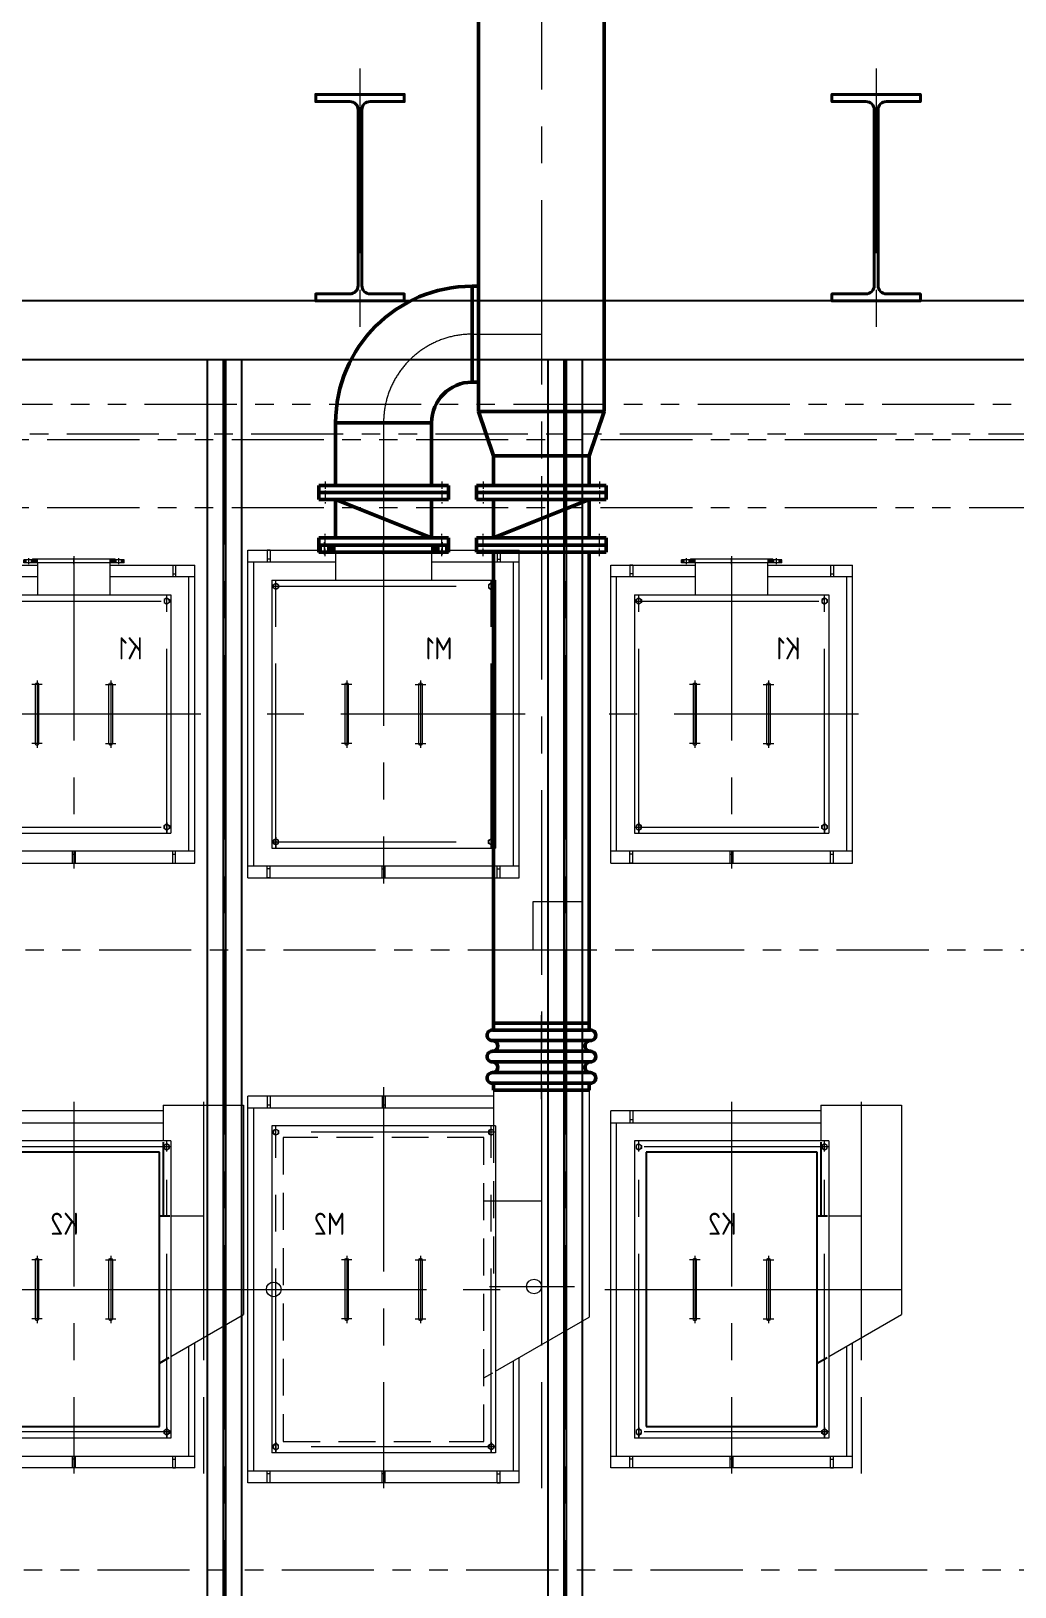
# Model space of a CAD drawing. Header units: millimetres. Extents: x 188205 to 604756, y -401673 to 15123.
# Drawn here: x 363421 to 366757, y -210469 to -205197 of the extents above; entities that cross this region are included whole.
import ezdxf

# ---------------------------------------------------------------- set-up
doc = ezdxf.new("R2010")
doc.units = ezdxf.units.MM
doc.header["$LTSCALE"] = 500
for name, pattern in [('CENTER', [2, 1.25, -0.25, 0.25, -0.25]), ('CONTINOUS', [0]), ('DASHED2', [0.375, 0.25, -0.125]), ('DASHEDX2', [38.1, 25.4, -12.7]), ('PHANTOM2', [1.25, 0.625, -0.125, 0.125, -0.125, 0.125, -0.125])]:
    doc.linetypes.add(name, pattern=pattern)
for name, color, linetype, lineweight in [('2D', 4, 'PHANTOM2', 20), ('BIAOZHU', 3, 'Continuous', 25), ('gas', 2, 'Continuous', 50), ('POU', 4, 'Continuous', 20), ('SHI', 7, 'Continuous', 40), ('SW', 8, 'Continuous', 20), ('XU', 6, 'DASHED2', 20), ('ZHONG', 1, 'CENTER', 20), ('中心线', 1, 'CENTER', 18), ('虚线', 3, 'DASHEDX2', 25)]:
    doc.layers.add(name, color=color, linetype=linetype, lineweight=lineweight)
doc.layers.add('HAN', color=9, linetype='Continuous')
doc.styles.add('GB', font='gbenor.shx', dxfattribs={"bigfont": 'gbcbig.shx'})
pattern_1 = [(45, (-1073.1666, -462.3768), (-2.245064, 2.245064), [])]
pattern_2 = [(45, (-3886.8455, -2451.773), (-2.245064, 2.245064), [])]

# ---------------------------------------------------------------- blocks, each defined once
blk = doc.blocks.new('dl')
at = {"layer": 'SHI'}
blk.add_lwpolyline([(168935.8, 74025.5), (169085.8, 74025.5), (169085.8, 74049.5), (168970.3, 74049.5, -0.414214), (168942.3, 74077.5), (168942.3, 74673.5, -0.414214), (168970.3, 74701.5), (169085.8, 74701.5), (169085.8, 74725.5), (168935.8, 74725.5), (168785.8, 74725.5), (168785.8, 74701.5), (168901.3, 74701.5, -0.414214), (168929.3, 74673.5), (168929.3, 74077.5, -0.414214), (168901.3, 74049.5), (168785.8, 74049.5), (168785.8, 74025.5)], format="xyb", close=True, dxfattribs=at)
at = {"layer": 'ZHONG'}
blk.add_line((168935.8, 74813), (168935.8, 73934.6), dxfattribs=at)
blk = doc.blocks.new('A$C7B3D596B')
at = {"layer": 'HAN'}
for p, q in [((0, 4556), (0, 0)), ((0, 4556), (116, 4556)), ((54, 4556), (54, 0)), ((62, 4556), (62, 0)), ((116, 4556), (116, 0)), ((0, 0), (116, 0))]:
    blk.add_line(p, q, dxfattribs=at)
at = {"layer": 'ZHONG', "color": 1}
blk.add_line((58, 4556), (58, 0), dxfattribs=at)
blk = doc.blocks.new('A$C2D085787')
for p, q in [((-145.5, 1248.9), (-145.5, 538.8)), ((127.5, 1248.9), (-145.5, 1248.9)), ((127.5, 1248.9), (127.5, 1127.9)), ((127.5, 1228.9), (430, 1228.9)), ((430, 1228.9), (840, 1228.9)), ((765, 1228.9), (765, 1188.9)), ((765, 1228.9), (775, 1228.9)), ((775, 1228.9), (775, 1188.9)), ((840, 18.9), (840, 1228.9)), ((430, 1188.9), (127.5, 1188.9)), ((840, 1188.9), (430, 1188.9)), ((765, 1198.9), (775, 1198.9)), ((820, 58.9), (820, 1188.9)), ((101, 1127.9), (101, 119.9)), ((101, 1127.9), (759, 1127.9)), ((759, 1127.9), (759, 119.9)), ((101, 873.9), (-9, 873.9)), ((-9, 873.9), (-9, 459.9)), ((101, 396.4), (-145.5, 538.8)), ((20, 18.9), (20, 443.2)), ((40, 58.9), (40, 431.7)), ((101, 119.9), (759, 119.9)), ((840, 58.9), (20, 58.9)), ((85, 18.9), (85, 58.9)), ((95, 18.9), (95, 58.9)), ((425, 18.9), (425, 58.9)), ((435, 18.9), (435, 58.9)), ((765, 18.9), (765, 58.9)), ((775, 18.9), (775, 58.9)), ((20, 18.9), (840, 18.9)), ((95, 48.9), (85, 48.9)), ((95, 18.9), (85, 18.9)), ((425, 48.9), (435, 48.9)), ((425, 18.9), (435, 18.9)), ((765, 48.9), (775, 48.9)), ((765, 18.9), (775, 18.9))]:
    blk.add_line(p, q)
for points in [[(106, 1112.1), (115, 1117.3), (124, 1112.1), (124, 1101.7), (115, 1096.5), (106, 1101.7)], [(106, 135.7), (115, 130.5), (124, 135.7), (124, 146.1), (115, 151.3), (106, 146.1)], [(754, 135.7), (745, 130.5), (736, 135.7), (736, 146.1), (745, 151.3), (754, 146.1)]]:
    blk.add_lwpolyline(points, close=True)
for points in [[(745, 1117.3), (736, 1112.1), (736, 1101.7), (745, 1096.5)], [(745, 1117.3), (754, 1112.1), (754, 1101.7), (745, 1096.5)]]:
    blk.add_lwpolyline(points)
for centre in [(115, 1106.9), (745, 1106.9), (115, 140.9), (745, 140.9)]:
    blk.add_circle(centre, 9)
at = {"layer": 'SW'}
for p, q in [((299, 723.9), (299, 523.9)), ((311, 523.9), (311, 723.9)), ((549, 523.9), (549, 723.9)), ((561, 723.9), (561, 523.9))]:
    blk.add_line(p, q, dxfattribs=at)
for centre, start, end in [((305, 723.9), 0, 180), ((555, 723.9), 0, 180), ((305, 523.9), 180, 0), ((555, 523.9), 180, 0)]:
    blk.add_arc(centre, 6, start, end, dxfattribs=at)
at = {"layer": 'ZHONG'}
for p, q in [((-9, 1259.3), (-9, 0)), ((430, 1259.3), (430, 0)), ((115, 119.9), (115, 1127.9)), ((115, 1091.7), (115, 1127.4)), ((745, 119.9), (745, 1127.9)), ((745, 1091.7), (745, 1127.4)), ((101, 1106.9), (745, 1106.9)), ((322.8, 723.9), (287.2, 723.9)), ((305, 737.9), (305, 510)), ((537.2, 723.9), (572.8, 723.9)), ((555, 737.9), (555, 510)), ((428.6, 623.9), (-145.5, 623.9)), ((860, 623.9), (14.7, 623.9)), ((322.8, 523.9), (287.2, 523.9)), ((537.2, 523.9), (572.8, 523.9)), ((101, 140.9), (745, 140.9)), ((115, 156.2), (115, 120.4)), ((745, 156.2), (745, 120.4))]:
    blk.add_line(p, q, dxfattribs=at)
at = {"layer": '虚线'}
for p, q in [((127.5, 1122.8), (127.5, 873.9)), ((140, 873.9), (104.7, 873.9)), ((140, 373.9), (106.5, 393.3))]:
    blk.add_line(p, q, dxfattribs=at)
blk.add_lwpolyline([(140, 158.9), (140, 1088.9), (720, 1088.9), (720, 158.9)], close=True, dxfattribs=at)
at = {"layer": 'BIAOZHU', "style": 'GB'}
blk.add_text('K2', height=75, dxfattribs=at).set_placement((413.1, 809))
blk = doc.blocks.new('A$C16F912A5')
for p, q in [((-217.5, 1348.9), (-217.5, 580.3)), ((107.5, 1348.9), (-217.5, 1348.9)), ((107.5, 1348.9), (107.5, 1227.9)), ((107.5, 1328.9), (480, 1328.9)), ((475, 1328.9), (475, 1288.9)), ((475, 1328.9), (485, 1328.9)), ((480, 1328.9), (940, 1328.9)), ((485, 1328.9), (485, 1288.9)), ((865, 1328.9), (865, 1288.9)), ((865, 1328.9), (875, 1328.9)), ((875, 1328.9), (875, 1288.9)), ((940, 18.9), (940, 1328.9)), ((480, 1288.9), (107.5, 1288.9)), ((475, 1298.9), (485, 1298.9)), ((940, 1288.9), (480, 1288.9)), ((865, 1298.9), (875, 1298.9)), ((920, 58.9), (920, 1288.9)), ((101, 1227.9), (101, 119.9)), ((101, 1227.9), (859, 1227.9)), ((859, 1227.9), (859, 119.9)), ((107.5, 973.9), (-55, 973.9)), ((-55, 973.9), (-55, 486.5)), ((101, 396.4), (-217.5, 580.3)), ((20, 18.9), (20, 443.2)), ((40, 58.9), (40, 431.7)), ((101, 119.9), (859, 119.9)), ((940, 58.9), (20, 58.9)), ((85, 18.9), (85, 58.9)), ((95, 18.9), (95, 58.9)), ((475, 18.9), (475, 58.9)), ((485, 18.9), (485, 58.9)), ((865, 18.9), (865, 58.9)), ((875, 18.9), (875, 58.9)), ((20, 18.9), (940, 18.9)), ((95, 48.9), (85, 48.9)), ((95, 18.9), (85, 18.9)), ((475, 48.9), (485, 48.9)), ((475, 18.9), (485, 18.9)), ((865, 48.9), (875, 48.9)), ((865, 18.9), (875, 18.9))]:
    blk.add_line(p, q)
for points in [[(106, 1212.1), (115, 1217.3), (124, 1212.1), (124, 1201.7), (115, 1196.5), (106, 1201.7)], [(106, 135.7), (115, 130.5), (124, 135.7), (124, 146.1), (115, 151.3), (106, 146.1)], [(854, 135.7), (845, 130.5), (836, 135.7), (836, 146.1), (845, 151.3), (854, 146.1)]]:
    blk.add_lwpolyline(points, close=True)
for points in [[(845, 1217.3), (836, 1212.1), (836, 1201.7), (845, 1196.5)], [(845, 1217.3), (854, 1212.1), (854, 1201.7), (845, 1196.5)]]:
    blk.add_lwpolyline(points)
for centre in [(115, 1206.9), (845, 1206.9), (115, 140.9), (845, 140.9)]:
    blk.add_circle(centre, 9)
at = {"layer": 'SW'}
for p, q in [((349, 773.9), (349, 573.9)), ((361, 573.9), (361, 773.9)), ((599, 573.9), (599, 773.9)), ((611, 773.9), (611, 573.9))]:
    blk.add_line(p, q, dxfattribs=at)
for centre, start, end in [((355, 773.9), 0, 180), ((605, 773.9), 0, 180), ((355, 573.9), 180, 0), ((605, 573.9), 180, 0)]:
    blk.add_arc(centre, 6, start, end, dxfattribs=at)
at = {"layer": 'XU'}
for p, q in [((107.5, 1227.9), (107.5, 673.9)), ((140, 973.9), (109.8, 973.9)), ((140, 373.9), (109.9, 391.3))]:
    blk.add_line(p, q, dxfattribs=at)
blk.add_lwpolyline([(140, 158.9), (140, 1188.9), (820, 1188.9), (820, 158.9)], close=True, dxfattribs=at)
at = {"layer": 'ZHONG'}
for p, q in [((-55, 1359.3), (-55, 0)), ((480, 1359.3), (480, 0)), ((115, 119.9), (115, 1227.9)), ((115, 1191.7), (115, 1227.4)), ((845, 119.9), (845, 1227.9)), ((845, 1191.7), (845, 1227.4)), ((101, 1206.9), (845, 1206.9)), ((372.8, 773.9), (337.2, 773.9)), ((355, 787.9), (355, 560)), ((587.2, 773.9), (622.8, 773.9)), ((605, 787.9), (605, 560)), ((960, 673.9), (14.7, 673.9)), ((372.8, 573.9), (337.2, 573.9)), ((587.2, 573.9), (622.8, 573.9)), ((101, 140.9), (845, 140.9)), ((115, 156.2), (115, 120.4)), ((845, 156.2), (845, 120.4))]:
    blk.add_line(p, q, dxfattribs=at)
at = {"layer": 'BIAOZHU', "style": 'GB'}
blk.add_text('M2', height=75, dxfattribs=at).set_placement((610.1, 859))
blk = doc.blocks.new('A$C7B05743A')
at = {"layer": 'POU'}
h = blk.add_hatch(dxfattribs=at)
h.set_pattern_fill('ANSI31', color=256, style=0)
h.set_pattern_definition(pattern_1)
h.paths.add_polyline_path([(268.5, 1046.9), (260, 1046.9), (260, 1036.9), (268.5, 1036.9)])
h.paths.add_polyline_path([(306.5, 1036.9), (306.5, 1048.9), (290, 1048.9), (288, 1046.9), (286.5, 1046.9), (286.5, 1036.9)])
h = blk.add_hatch(dxfattribs=at)
h.set_pattern_fill('ANSI31', color=256, style=0)
h.set_pattern_definition(pattern_1)
h.paths.add_polyline_path([(573.5, 1046.9), (572, 1046.9), (570, 1048.9), (553.5, 1048.9), (553.5, 1036.9), (573.5, 1036.9)])
h.paths.add_polyline_path([(600, 1046.9), (591.5, 1046.9), (591.5, 1036.9), (600, 1036.9)])
for p, q in [((307.5, 1028.9), (20, 1028.9)), ((20, 18.9), (20, 1028.9)), ((85, 1028.9), (85, 988.9)), ((95, 1028.9), (85, 1028.9)), ((95, 1028.9), (95, 988.9)), ((260, 1046.9), (288, 1046.9)), ((260, 1036.9), (260, 1046.9)), ((260, 1036.9), (600, 1036.9)), ((268.5, 1036.9), (268.5, 1046.9)), ((286.5, 1036.9), (286.5, 1046.9)), ((290, 1048.9), (288, 1046.9)), ((290, 1048.9), (570, 1048.9)), ((306.5, 1036.9), (306.5, 1048.9)), ((307.5, 927.9), (307.5, 1036.9)), ((552.5, 927.9), (552.5, 1036.9)), ((840, 1028.9), (552.5, 1028.9)), ((553.5, 1036.9), (553.5, 1048.9)), ((570, 1048.9), (572, 1046.9)), ((572, 1046.9), (600, 1046.9)), ((573.5, 1036.9), (573.5, 1046.9)), ((591.5, 1036.9), (591.5, 1046.9)), ((600, 1036.9), (600, 1046.9)), ((765, 1028.9), (775, 1028.9)), ((765, 1028.9), (765, 988.9)), ((775, 1028.9), (775, 988.9)), ((840, 18.9), (840, 1028.9)), ((20, 988.9), (307.5, 988.9)), ((40, 58.9), (40, 988.9)), ((95, 998.9), (85, 998.9)), ((552.5, 988.9), (840, 988.9)), ((765, 998.9), (775, 998.9)), ((820, 58.9), (820, 988.9)), ((759, 927.9), (101, 927.9)), ((101, 927.9), (101, 119.9)), ((759, 927.9), (759, 119.9)), ((759, 119.9), (101, 119.9)), ((20, 58.9), (840, 58.9)), ((85, 18.9), (85, 58.9)), ((95, 18.9), (95, 58.9)), ((425, 18.9), (425, 58.9)), ((435, 18.9), (435, 58.9)), ((765, 18.9), (765, 58.9)), ((775, 18.9), (775, 58.9)), ((840, 18.9), (20, 18.9)), ((95, 48.9), (85, 48.9)), ((95, 18.9), (85, 18.9)), ((435, 48.9), (425, 48.9)), ((435, 18.9), (425, 18.9)), ((765, 48.9), (775, 48.9)), ((765, 18.9), (775, 18.9))]:
    blk.add_line(p, q)
for points in [[(115, 917.3), (106, 912.1), (106, 901.7), (115, 896.5)], [(115, 917.3), (124, 912.1), (124, 901.7), (115, 896.5)]]:
    blk.add_lwpolyline(points)
for points in [[(754, 912.1), (745, 917.3), (736, 912.1), (736, 901.7), (745, 896.5), (754, 901.7)], [(106, 135.7), (115, 130.5), (124, 135.7), (124, 146.1), (115, 151.3), (106, 146.1)], [(754, 135.7), (745, 130.5), (736, 135.7), (736, 146.1), (745, 151.3), (754, 146.1)]]:
    blk.add_lwpolyline(points, close=True)
for centre in [(115, 906.9), (745, 906.9), (115, 140.9), (745, 140.9)]:
    blk.add_circle(centre, 9)
at = {"layer": 'SW'}
for p, q in [((299, 623.9), (299, 423.9)), ((311, 423.9), (311, 623.9)), ((549, 423.9), (549, 623.9)), ((561, 623.9), (561, 423.9))]:
    blk.add_line(p, q, dxfattribs=at)
for centre, start, end in [((305, 623.9), 0, 180), ((555, 623.9), 0, 180), ((305, 423.9), 180, 0), ((555, 423.9), 180, 0)]:
    blk.add_arc(centre, 6, start, end, dxfattribs=at)
at = {"layer": 'ZHONG'}
for p, q in [((430, 1059.3), (430, 0)), ((277.5, 1031.7), (277.5, 1052.8)), ((430, 1031.7), (430, 1052.8)), ((582.5, 1031.7), (582.5, 1052.8)), ((115, 119.9), (115, 927.9)), ((115, 891.7), (115, 927.4)), ((759, 906.9), (115, 906.9)), ((745, 119.9), (745, 927.9)), ((745, 891.7), (745, 927.4)), ((305, 637.9), (305, 410)), ((555, 637.9), (555, 410)), ((322.8, 623.9), (287.2, 623.9)), ((537.2, 623.9), (572.8, 623.9)), ((0, 523.9), (845.3, 523.9)), ((322.8, 423.9), (287.2, 423.9)), ((537.2, 423.9), (572.8, 423.9)), ((115, 156.2), (115, 120.4)), ((759, 140.9), (115, 140.9)), ((745, 156.2), (745, 120.4))]:
    blk.add_line(p, q, dxfattribs=at)
at = {"layer": 'BIAOZHU', "style": 'GB'}
blk.add_text('K1', height=75, dxfattribs=at).set_placement((196.2, 709))
blk = doc.blocks.new('A$C7C540FFD')
at = {"layer": 'POU'}
h = blk.add_hatch(dxfattribs=at)
h.set_pattern_fill('ANSI31', color=256, style=0)
h.set_pattern_definition(pattern_2)
h.paths.add_polyline_path([(316, 1148.9), (294.5, 1148.9), (291.5, 1145.9), (291, 1145.9), (291, 1122.9), (316, 1122.9)])
h.paths.add_polyline_path([(257.5, 1122.9), (269, 1122.9), (269, 1145.9), (257.5, 1145.9)])
h = blk.add_hatch(dxfattribs=at)
h.set_pattern_fill('ANSI31', color=256, style=0)
h.set_pattern_definition(pattern_2)
h.paths.add_polyline_path([(691, 1122.9), (702.5, 1122.9), (702.5, 1145.9), (691, 1145.9)])
h.paths.add_polyline_path([(669, 1122.9), (669, 1145.9), (668.5, 1145.9), (665.5, 1148.9), (644, 1148.9), (644, 1122.9)])
for p, q in [((257.5, 1128.9), (20, 1128.9)), ((20, 18.9), (20, 1128.9)), ((85, 1128.9), (85, 1088.9)), ((95, 1128.9), (85, 1128.9)), ((95, 1128.9), (95, 1088.9)), ((257.5, 1145.9), (291.5, 1145.9)), ((257.5, 1122.9), (257.5, 1145.9)), ((257.5, 1122.9), (702.5, 1122.9)), ((269, 1122.9), (269, 1145.9)), ((282.5, 1122.9), (677.5, 1122.9)), ((291, 1122.9), (291, 1145.9)), ((294.5, 1148.9), (291.5, 1145.9)), ((294.5, 1148.9), (665.5, 1148.9)), ((316, 1122.9), (316, 1148.9)), ((317.5, 1122.9), (317.5, 1027.9)), ((642.5, 1122.9), (642.5, 1027.9)), ((644, 1122.9), (644, 1148.9)), ((665.5, 1148.9), (668.5, 1145.9)), ((668.5, 1145.9), (702.5, 1145.9)), ((669, 1122.9), (669, 1145.9)), ((691, 1122.9), (691, 1145.9)), ((702.5, 1122.9), (702.5, 1145.9)), ((940, 1128.9), (702.5, 1128.9)), ((865, 1128.9), (875, 1128.9)), ((865, 1128.9), (865, 1088.9)), ((875, 1128.9), (875, 1088.9)), ((940, 18.9), (940, 1128.9)), ((20, 1088.9), (317.5, 1088.9)), ((40, 58.9), (40, 1088.9)), ((95, 1098.9), (85, 1098.9)), ((642.5, 1088.9), (940, 1088.9)), ((865, 1098.9), (875, 1098.9)), ((920, 58.9), (920, 1088.9)), ((859, 1027.9), (101, 1027.9)), ((101, 1027.9), (101, 119.9)), ((859, 1027.9), (859, 119.9)), ((859, 119.9), (101, 119.9)), ((20, 58.9), (940, 58.9)), ((85, 18.9), (85, 58.9)), ((95, 18.9), (95, 58.9)), ((475, 18.9), (475, 58.9)), ((485, 18.9), (485, 58.9)), ((865, 18.9), (865, 58.9)), ((875, 18.9), (875, 58.9)), ((940, 18.9), (20, 18.9)), ((95, 48.9), (85, 48.9)), ((95, 18.9), (85, 18.9)), ((485, 48.9), (475, 48.9)), ((485, 18.9), (475, 18.9)), ((865, 48.9), (875, 48.9)), ((865, 18.9), (875, 18.9))]:
    blk.add_line(p, q)
for points in [[(115, 1017.3), (106, 1012.1), (106, 1001.7), (115, 996.5)], [(115, 1017.3), (124, 1012.1), (124, 1001.7), (115, 996.5)]]:
    blk.add_lwpolyline(points)
for points in [[(854, 1012.1), (845, 1017.3), (836, 1012.1), (836, 1001.7), (845, 996.5), (854, 1001.7)], [(106, 135.7), (115, 130.5), (124, 135.7), (124, 146.1), (115, 151.3), (106, 146.1)], [(854, 135.7), (845, 130.5), (836, 135.7), (836, 146.1), (845, 151.3), (854, 146.1)]]:
    blk.add_lwpolyline(points, close=True)
for centre in [(115, 1006.9), (845, 1006.9), (115, 140.9), (845, 140.9)]:
    blk.add_circle(centre, 9)
at = {"layer": 'SW'}
for p, q in [((349, 673.9), (349, 473.9)), ((361, 473.9), (361, 673.9)), ((599, 473.9), (599, 673.9)), ((611, 673.9), (611, 473.9))]:
    blk.add_line(p, q, dxfattribs=at)
for centre, start, end in [((355, 673.9), 0, 180), ((605, 673.9), 0, 180), ((355, 473.9), 180, 0), ((605, 473.9), 180, 0)]:
    blk.add_arc(centre, 6, start, end, dxfattribs=at)
at = {"layer": 'ZHONG'}
for p, q in [((280, 1114.4), (280, 1156.4)), ((480, 1159.3), (480, 0)), ((480, 1114.4), (480, 1156.4)), ((680, 1114.4), (680, 1156.4)), ((115, 119.9), (115, 1027.9)), ((115, 991.7), (115, 1027.4)), ((859, 1006.9), (115, 1006.9)), ((845, 119.9), (845, 1027.9)), ((845, 991.7), (845, 1027.4)), ((355, 687.9), (355, 460)), ((605, 687.9), (605, 460)), ((372.8, 673.9), (337.2, 673.9)), ((587.2, 673.9), (622.8, 673.9)), ((0, 573.9), (945.3, 573.9)), ((372.8, 473.9), (337.2, 473.9)), ((587.2, 473.9), (622.8, 473.9)), ((115, 156.2), (115, 120.4)), ((859, 140.9), (115, 140.9)), ((845, 156.2), (845, 120.4))]:
    blk.add_line(p, q, dxfattribs=at)
at = {"layer": 'BIAOZHU', "style": 'GB'}
blk.add_text('M1', height=75, dxfattribs=at).set_placement((246.2, 759))
blk = doc.blocks.new('蝶阀-DN300')
at = {"linetype": 'CONTINOUS'}
for p, q in [((-220, 226), (220, 226)), ((-220, 226), (-220, 178)), ((220, 226), (220, 178)), ((-220, 202), (220, 202)), ((-220, 178), (220, 178)), ((-162.5, 178), (-162.5, 48)), ((-162.5, 178), (162.5, 48)), ((162.5, 178), (162.5, 48)), ((-220, 48), (220, 48)), ((-220, 48), (-220, 0)), ((-220, 24), (220, 24)), ((-220, 0), (220, 0)), ((220, 48), (220, 0))]:
    blk.add_line(p, q, dxfattribs=at)
at = {"layer": '中心线', "ltscale": 0.04}
for p, q in [((-197.5, 239.3), (-197.5, 164.3)), ((197.5, 239.3), (197.5, 164.3)), ((-197.5, -13.3), (-197.5, 61.7)), ((197.5, -13.3), (197.5, 61.7))]:
    blk.add_line(p, q, dxfattribs=at)
at = {"layer": '中心线', "ltscale": 0.1}
blk.add_line((0, 257.7), (0, -52.1), dxfattribs=at)
blk = doc.blocks.new('波纹管-DN300')
at = {"linetype": 'CONTINOUS'}
for p, q in [((162.5, 227.6), (-162.5, 227.6)), ((-162.5, 227.6), (-162.5, 204.1)), ((162.5, 227.6), (162.5, 204.1)), ((-162.5, 23.5), (-162.5, 0)), ((162.5, 0), (-162.5, 0)), ((162.5, 23.5), (162.5, 0))]:
    blk.add_line(p, q, dxfattribs=at)
at = {"ltscale": 0.5}
for p, q in [((-166.1, 204.1), (0, 204.1)), ((-166.1, 168), (0, 168)), ((166.1, 204.1), (0, 204.1)), ((166.1, 168), (0, 168)), ((-166.1, 131.9), (0, 131.9)), ((166.1, 131.9), (0, 131.9)), ((-166.1, 95.7), (0, 95.7)), ((-166.1, 59.6), (0, 59.6)), ((166.1, 95.7), (0, 95.7)), ((166.1, 59.6), (0, 59.6)), ((-166.1, 23.5), (0, 23.5)), ((166.1, 23.5), (0, 23.5))]:
    blk.add_line(p, q, dxfattribs=at)
for centre, major_axis, start_param, end_param in [((-166.1, 186.1), (-0.4, 18.1), -0.023739, 3.117854), ((-166.1, 149.9), (-0.2, 18.1), 3.129948, 6.271541), ((166.1, 149.9), (-0.4, 18.1), -0.023739, 3.117854), ((166.1, 186.1), (-0.2, 18.1), 3.129948, 6.271541), ((-166.1, 113.8), (-0.4, 18.1), -0.023739, 3.117854), ((166.1, 113.8), (-0.2, 18.1), 3.129948, 6.271541), ((-166.1, 41.5), (-0.4, 18.1), -0.023739, 3.117854), ((-166.1, 77.7), (0.5, 18.1), 3.166909, 6.308502), ((166.1, 77.7), (0.6, 18.1), 0.034016, 3.175609), ((166.1, 41.5), (-0.2, 18.1), 3.129948, 6.271541)]:
    blk.add_ellipse(centre, major_axis=major_axis, ratio=1, start_param=start_param, end_param=end_param, dxfattribs=at)
at = {"layer": 'ZHONG', "linetype": 'CONTINOUS'}
blk.add_line((0, -30.7), (0, 254.2), dxfattribs=at)
blk = doc.blocks.new('gas-b2')
for p, q in [((857, 1454.2), (857, 574.6)), ((1283, 1454.2), (1283, 574.6)), ((857, 574.6), (857, -262.5)), ((1283, 574.6), (1283, -262.5)), ((835, 162.5), (835, -162.5)), ((835, 162.5), (857, 162.5)), ((835, -162.5), (857, -162.5)), ((1283, -262.5), (857, -262.5)), ((907.5, -412.5), (857, -262.5)), ((1232.5, -412.5), (1283, -262.5)), ((372.5, -300), (372.5, -512.5)), ((372.5, -300), (697.5, -300)), ((697.5, -300), (697.5, -512.5)), ((907.5, -412.5), (907.5, -512.5)), ((1232.5, -412.5), (907.5, -412.5)), ((1232.5, -412.5), (1232.5, -512.5)), ((907.5, -738.5), (907.5, -2334.7)), ((1232.5, -738.5), (1232.5, -2334.7))]:
    blk.add_line(p, q)
for radius in [462.5, 137.5]:
    blk.add_arc((835, -300), radius, 90, 180)
at = {"layer": 'ZHONG', "linetype": 'CENTER'}
for p, q in [((1070, 1454.2), (1070, -2562.3)), ((535, -300), (535, -1049.3))]:
    blk.add_line(p, q, dxfattribs=at)
at = {"layer": 'ZHONG'}
blk.add_line((835, 0), (1070, 0), dxfattribs=at)
blk.add_arc((835, -300), 300, 90, 180, dxfattribs=at)
for name, p in [('蝶阀-DN300', (535, -738.5)), ('波纹管-DN300', (1070, -2562.3))]:
    blk.add_blockref(name, p)
at = {"xscale": -1}
blk.add_blockref('蝶阀-DN300', (1070, -738.5), dxfattribs=at)

msp = doc.modelspace()

# ---------------------------------------------------------------- linework, layer by layer
at = {"linetype": 'Continuous'}
for p, q in [((368667.215, -206111.413), (346602.215, -206111.413)), ((368667.215, -206311.413), (346602.215, -206311.413))]:
    msp.add_line(p, q, dxfattribs=at)
at = {"layer": '2D'}
for p, q in [((346931.215, -206461.413), (368121.215, -206461.413)), ((347226.215, -206581.413), (368121.215, -206581.413)), ((347292.215, -206561.413), (368417.215, -206561.413)), ((347226.215, -206811.413), (368121.215, -206811.413)), ((367714.215, -208311.406), (347686.273, -208311.406)), ((347396.215, -210411.413), (367947.215, -210411.413))]:
    msp.add_line(p, q, dxfattribs=at)
msp.add_lwpolyline([(365288.093, -208311.406), (365123.093, -208311.406), (365123.093, -208146.406), (365288.093, -208146.406)], close=True, dxfattribs=at)
at = {"layer": 'SW'}
for p, q in [((364092.863, -209461.406), (364381.286, -209461.406)), ((364975.245, -209451.406), (365263.668, -209451.406))]:
    msp.add_line(p, q, dxfattribs=at)
for centre in [(365126.215, -209451.406), (364243.833, -209461.406)]:
    msp.add_circle(centre, 25, dxfattribs=at)

# ---------------------------------------------------------------- block references
at = {"xscale": -1}
for p in [(533471.981, -280136.879), (535221.981, -280136.879)]:
    msp.add_blockref('dl', p, dxfattribs=at)
at = {"layer": 'gas'}
msp.add_blockref('gas-b2', (364081.212, -206223.974), dxfattribs=at)
at = {"layer": 'SW', "xscale": -1}
for name, p in [('A$C7B3D596B', (364134.215, -210867.413)), ('A$C7B3D596B', (365289.215, -210867.413)), ('A$C7C540FFD', (365096.212, -208085.327)), ('A$C7B05743A', (363996.211, -208035.327)), ('A$C7B05743A', (366226.211, -208035.327)), ('A$C16F912A5', (365096.212, -210135.327)), ('A$C2D085787', (363996.212, -210085.327)), ('A$C2D085787', (366226.212, -210085.327))]:
    msp.add_blockref(name, p, dxfattribs=at)

doc.saveas('drawing.dxf')
